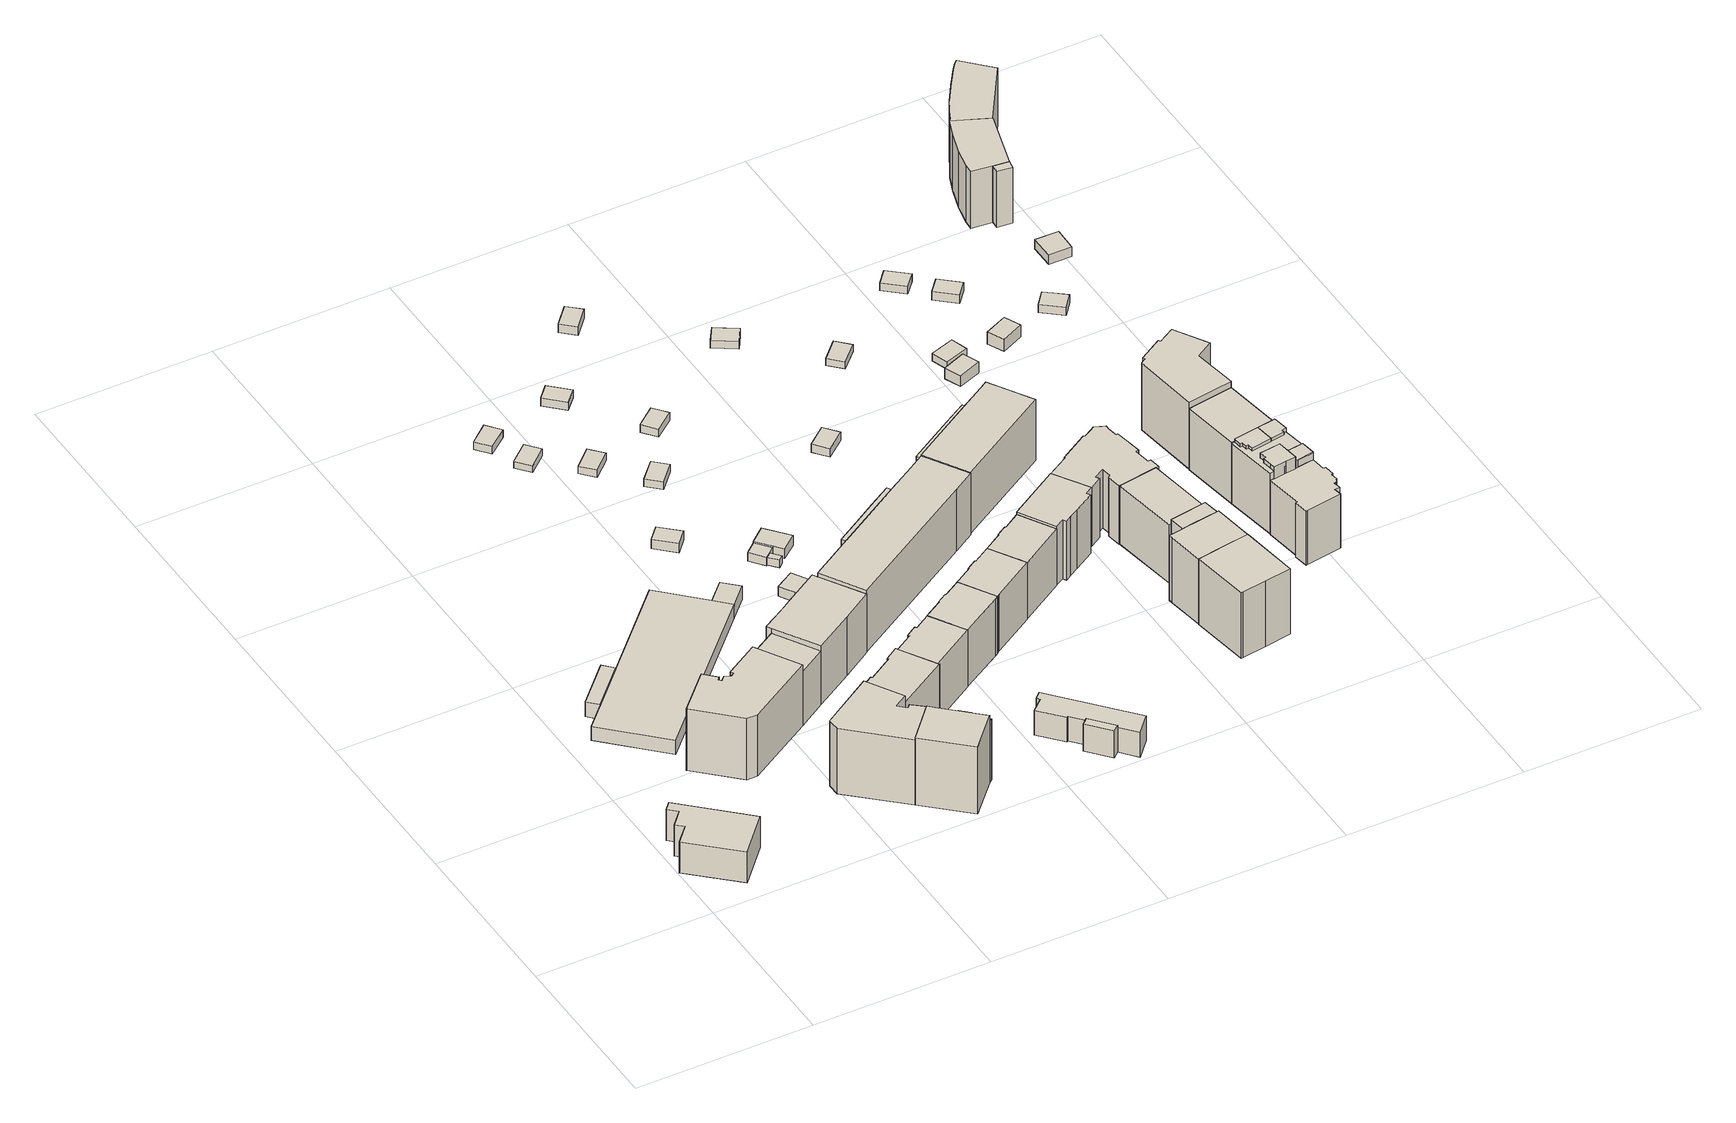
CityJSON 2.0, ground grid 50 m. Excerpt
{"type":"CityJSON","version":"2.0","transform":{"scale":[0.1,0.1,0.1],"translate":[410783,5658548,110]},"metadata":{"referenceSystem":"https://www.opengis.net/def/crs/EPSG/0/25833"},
"CityObjects":{
"building1":{"type":"Building","attributes":{"Dachtyp_tdc":"tdcPolyFlatRoof","Gemeindeschluessel":14612000,"Dachneigung":0,"QualitaetDacherkennung":70,"Geometrietyp2DReferenz":"3000","measuredHeight":9.87,"function":"31001_9998","roofType":"1000"},"geometry":[{"type":"Solid","lod":"1","boundaries":[[[[0,1,2,3,4,5,6,7]],[[8,9,10,11,12,13,14,15]],[[7,9,8,0]],[[6,10,9,7]],[[5,11,10,6]],[[4,12,11,5]],[[3,13,12,4]],[[2,14,13,3]],[[1,15,14,2]],[[0,8,15,1]]]]}]},
"building2":{"type":"Building","attributes":{"Dachtyp_tdc":"tdcFreeFormRoof","Gemeindeschluessel":14612000,"Dachneigung":15.34,"QualitaetDacherkennung":13,"Geometrietyp2DReferenz":"3000","measuredHeight":22.28,"function":"31001_9998","roofType":"5000"},"geometry":[{"type":"Solid","lod":"1","boundaries":[[[[16,17,18,19,20,21,22,23,24,25,26,27,28,29]],[[30,31,32,33,34,35,36,37,38,39,40,41,42,43]],[[29,31,30,16]],[[28,32,31,29]],[[27,33,32,28]],[[26,34,33,27]],[[25,35,34,26]],[[24,36,35,25]],[[23,37,36,24]],[[22,38,37,23]],[[21,39,38,22]],[[20,40,39,21]],[[19,41,40,20]],[[18,42,41,19]],[[17,43,42,18]],[[16,30,43,17]]]]}]},
"building3":{"type":"Building","attributes":{"Gemeindeschluessel":14612000,"Geometrietyp2DReferenz":"3000","function":"31001_2000","roofType":"9999"},"children":["building3-1","building3-2","building3-3"]},
"building3-1":{"type":"BuildingPart","attributes":{"Dachtyp_tdc":"tdcPolyFlatRoof","Dachneigung":0,"QualitaetDacherkennung":74,"Geometrietyp2DReferenz":"3000","measuredHeight":4.18,"roofType":"1000"},"parents":["building3"],"geometry":[{"type":"Solid","lod":"1","boundaries":[[[[44,45,46,47]],[[48,49,50,51]],[[47,49,48,44]],[[46,50,49,47]],[[45,51,50,46]],[[44,48,51,45]]]]}]},
"building3-2":{"type":"BuildingPart","attributes":{"Dachtyp_tdc":"tdcPolyFlatRoof","Dachneigung":0,"QualitaetDacherkennung":77,"Geometrietyp2DReferenz":"3000","measuredHeight":4.67,"roofType":"1000"},"parents":["building3"],"geometry":[{"type":"Solid","lod":"1","boundaries":[[[[52,53,54,55]],[[56,57,58,59]],[[54,57,56,55]],[[53,58,57,54]],[[52,59,58,53]],[[55,56,59,52]]]]}]},
"building3-3":{"type":"BuildingPart","attributes":{"Dachtyp_tdc":"tdcPolyFlatRoof","Dachneigung":0,"QualitaetDacherkennung":58,"Geometrietyp2DReferenz":"3000","measuredHeight":4.38,"roofType":"1000"},"parents":["building3"],"geometry":[{"type":"Solid","lod":"1","boundaries":[[[[60,61,62,63,64,65,66]],[[59,67,48,51,68,69,56]],[[66,59,56,60]],[[65,67,59,66]],[[64,48,67,65]],[[63,51,48,64]],[[62,68,51,63]],[[61,69,68,62]],[[60,56,69,61]]]]}]},
"building4":{"type":"Building","attributes":{"Dachtyp_tdc":"tdcFreeFormRoof","Gemeindeschluessel":14612000,"Dachneigung":32.8,"QualitaetDacherkennung":20,"Geometrietyp2DReferenz":"3000","measuredHeight":23.23,"function":"31001_9998","roofType":"5000"},"geometry":[{"type":"Solid","lod":"1","boundaries":[[[[70,71,72,73,74,75,76,77,78,79,80]],[[81,82,83,84,85,86,87,88,89,90,91]],[[80,82,81,70]],[[79,83,82,80]],[[78,84,83,79]],[[77,85,84,78]],[[76,86,85,77]],[[75,87,86,76]],[[74,88,87,75]],[[73,89,88,74]],[[72,90,89,73]],[[71,91,90,72]],[[70,81,91,71]]]]}]},
"building5":{"type":"Building","attributes":{"Gemeindeschluessel":14612000,"Geometrietyp2DReferenz":"3000","function":"31001_9998","roofType":"9999"},"children":["building5-1","building5-2"]},
"building5-1":{"type":"BuildingPart","attributes":{"Dachtyp_tdc":"tdcPolyFlatRoof","Dachneigung":0,"QualitaetDacherkennung":23,"Geometrietyp2DReferenz":"3000","measuredHeight":19.33,"roofType":"1000"},"parents":["building5"],"geometry":[{"type":"Solid","lod":"1","boundaries":[[[[92,93,94,95,96,97,98,99,100,101]],[[102,103,104,105,106,107,108,109,110,111]],[[101,103,102,92]],[[100,104,103,101]],[[99,105,104,100]],[[98,106,105,99]],[[97,107,106,98]],[[96,108,107,97]],[[95,109,108,96]],[[94,110,109,95]],[[93,111,110,94]],[[92,102,111,93]]]]}]},
"building5-2":{"type":"BuildingPart","attributes":{"Dachtyp_tdc":"tdcPolyFlatRoof","Dachneigung":0,"QualitaetDacherkennung":52,"Geometrietyp2DReferenz":"3000","measuredHeight":21.29,"roofType":"1000"},"parents":["building5"],"geometry":[{"type":"Solid","lod":"1","boundaries":[[[[112,113,114,115,116]],[[87,103,102,117,88]],[[116,103,87,112]],[[115,102,103,116]],[[114,117,102,115]],[[113,88,117,114]],[[112,87,88,113]]]]}]},
"building6":{"type":"Building","attributes":{"Gemeindeschluessel":14612000,"Geometrietyp2DReferenz":"3000","function":"31001_9998","roofType":"9999"},"children":["building6-1","building6-2","building6-3"]},
"building6-1":{"type":"BuildingPart","attributes":{"Dachtyp_tdc":"tdcGableRoof","Dachneigung":14.26,"QualitaetDacherkennung":15,"Geometrietyp2DReferenz":"3000","measuredHeight":20.09,"roofType":"3100"},"parents":["building6"],"geometry":[{"type":"Solid","lod":"1","boundaries":[[[[118,119,120,121,122,123,124,125,126,127]],[[128,129,130,131,132,133,134,135,136,137]],[[127,129,128,118]],[[126,130,129,127]],[[125,131,130,126]],[[124,132,131,125]],[[123,133,132,124]],[[122,134,133,123]],[[121,135,134,122]],[[120,136,135,121]],[[119,137,136,120]],[[118,128,137,119]]]]}]},
"building6-2":{"type":"BuildingPart","attributes":{"Dachtyp_tdc":"tdcGableRoof","Dachneigung":21.34,"QualitaetDacherkennung":77,"Geometrietyp2DReferenz":"3000","measuredHeight":18.51,"roofType":"3100"},"parents":["building6"],"geometry":[{"type":"Solid","lod":"1","boundaries":[[[[138,139,140,141]],[[136,142,143,137]],[[141,142,136,138]],[[140,143,142,141]],[[139,137,143,140]],[[138,136,137,139]]]]}]},
"building6-3":{"type":"BuildingPart","attributes":{"Dachtyp_tdc":"tdcPolyFlatRoof","Dachneigung":5.71,"QualitaetDacherkennung":71,"Geometrietyp2DReferenz":"3000","measuredHeight":3.97,"roofType":"2100"},"parents":["building6"],"geometry":[{"type":"Solid","lod":"1","boundaries":[[[[144,145,146,147]],[[129,148,149,131]],[[146,148,129,147]],[[145,149,148,146]],[[144,131,149,145]],[[147,129,131,144]]]]}]},
"building7":{"type":"Building","attributes":{"Dachtyp_tdc":"tdcGableAndHippedGRoof","Gemeindeschluessel":14612000,"Dachneigung":34.63,"QualitaetDacherkennung":88,"Geometrietyp2DReferenz":"3000","measuredHeight":20.57,"function":"31001_9998","roofType":"9999"},"geometry":[{"type":"Solid","lod":"1","boundaries":[[[[150,151,152,153,154,155,156,157,158,159,160,161,162,163]],[[164,165,166,167,168,169,170,171,172,173,174,175,176,177]],[[163,165,164,150]],[[162,166,165,163]],[[161,167,166,162]],[[160,168,167,161]],[[159,169,168,160]],[[158,170,169,159]],[[157,171,170,158]],[[156,172,171,157]],[[155,173,172,156]],[[154,174,173,155]],[[153,175,174,154]],[[152,176,175,153]],[[151,177,176,152]],[[150,164,177,151]]]]}]},
"building8":{"type":"Building","attributes":{"Dachtyp_tdc":"tdcGableRoof","Gemeindeschluessel":14612000,"Dachneigung":13.39,"QualitaetDacherkennung":84,"Geometrietyp2DReferenz":"3000","measuredHeight":2.83,"function":"31001_9998","roofType":"3100"},"geometry":[{"type":"Solid","lod":"1","boundaries":[[[[178,179,180,181]],[[182,183,184,185]],[[181,183,182,178]],[[180,184,183,181]],[[179,185,184,180]],[[178,182,185,179]]]]}]},
"building9":{"type":"Building","attributes":{"Dachtyp_tdc":"tdcGableRoof","Gemeindeschluessel":14612000,"Dachneigung":25.3,"QualitaetDacherkennung":60,"Geometrietyp2DReferenz":"3000","measuredHeight":2.91,"function":"31001_9998","roofType":"3100"},"geometry":[{"type":"Solid","lod":"1","boundaries":[[[[186,187,188,189]],[[190,191,192,193]],[[189,191,190,186]],[[188,192,191,189]],[[187,193,192,188]],[[186,190,193,187]]]]}]},
"building10":{"type":"Building","attributes":{"Dachtyp_tdc":"tdcPolyFlatRoof","Gemeindeschluessel":14612000,"Dachneigung":0,"QualitaetDacherkennung":73,"Geometrietyp2DReferenz":"3000","measuredHeight":2.92,"function":"31001_9998","roofType":"1000"},"geometry":[{"type":"Solid","lod":"1","boundaries":[[[[194,195,196,197]],[[198,199,200,201]],[[197,199,198,194]],[[196,200,199,197]],[[195,201,200,196]],[[194,198,201,195]]]]}]},
"building11":{"type":"Building","attributes":{"Dachtyp_tdc":"tdcGableRoof","Gemeindeschluessel":14612000,"Dachneigung":35.06,"QualitaetDacherkennung":88,"Geometrietyp2DReferenz":"3000","measuredHeight":20.25,"function":"31001_9998","roofType":"3100"},"geometry":[{"type":"Solid","lod":"1","boundaries":[[[[202,203,204,205,206,207,208,209,210,211]],[[212,213,214,215,216,217,218,219,220,221]],[[211,213,212,202]],[[210,214,213,211]],[[209,215,214,210]],[[208,216,215,209]],[[207,217,216,208]],[[206,218,217,207]],[[205,219,218,206]],[[204,220,219,205]],[[203,221,220,204]],[[202,212,221,203]]]]}]},
"building12":{"type":"Building","attributes":{"Dachtyp_tdc":"tdcPolyFlatRoof","Gemeindeschluessel":14612000,"Dachneigung":0,"QualitaetDacherkennung":84,"Geometrietyp2DReferenz":"3000","measuredHeight":3.02,"function":"31001_9998","roofType":"1000"},"geometry":[{"type":"Solid","lod":"1","boundaries":[[[[222,223,224,225]],[[226,227,228,229]],[[225,227,226,222]],[[224,228,227,225]],[[223,229,228,224]],[[222,226,229,223]]]]}]},
"building13":{"type":"Building","attributes":{"Dachtyp_tdc":"tdcPolyFlatRoof","Gemeindeschluessel":14612000,"Dachneigung":3.73,"QualitaetDacherkennung":67,"Geometrietyp2DReferenz":"3000","measuredHeight":2.47,"function":"31001_9998","roofType":"2100"},"geometry":[{"type":"Solid","lod":"1","boundaries":[[[[230,231,232,233]],[[234,235,236,237]],[[233,235,234,230]],[[232,236,235,233]],[[231,237,236,232]],[[230,234,237,231]]]]}]},
"building14":{"type":"Building","attributes":{"Dachtyp_tdc":"tdcPolyFlatRoof","Gemeindeschluessel":14612000,"Dachneigung":5.28,"QualitaetDacherkennung":80,"Geometrietyp2DReferenz":"3000","measuredHeight":2.87,"function":"31001_9998","roofType":"2100"},"geometry":[{"type":"Solid","lod":"1","boundaries":[[[[238,239,240,241,242]],[[243,244,245,246,247]],[[242,244,243,238]],[[241,245,244,242]],[[240,246,245,241]],[[239,247,246,240]],[[238,243,247,239]]]]}]},
"building15":{"type":"Building","attributes":{"Dachtyp_tdc":"tdcPolyFlatRoof","Gemeindeschluessel":14612000,"Dachneigung":4.21,"QualitaetDacherkennung":59,"Geometrietyp2DReferenz":"3000","measuredHeight":2.43,"function":"31001_9998","roofType":"2100"},"geometry":[{"type":"Solid","lod":"1","boundaries":[[[[248,240,239,249]],[[250,251,252,253]],[[249,251,250,248]],[[239,252,251,249]],[[240,253,252,239]],[[248,250,253,240]]]]}]},
"building16":{"type":"Building","attributes":{"Dachtyp_tdc":"tdcGableRoof","Gemeindeschluessel":14612000,"Dachneigung":16.15,"QualitaetDacherkennung":50,"Geometrietyp2DReferenz":"3000","measuredHeight":2.84,"function":"31001_9998","roofType":"3100"},"geometry":[{"type":"Solid","lod":"1","boundaries":[[[[254,255,256,257]],[[258,259,260,261]],[[257,259,258,254]],[[256,260,259,257]],[[255,261,260,256]],[[254,258,261,255]]]]}]},
"building17":{"type":"Building","attributes":{"Dachtyp_tdc":"tdcPolyFlatRoof","Gemeindeschluessel":14612000,"Dachneigung":3.56,"QualitaetDacherkennung":83,"Geometrietyp2DReferenz":"3000","measuredHeight":3.26,"function":"31001_9998","roofType":"2100"},"geometry":[{"type":"Solid","lod":"1","boundaries":[[[[262,263,264,265,266]],[[267,268,269,270,271]],[[266,268,267,262]],[[265,269,268,266]],[[264,270,269,265]],[[263,271,270,264]],[[262,267,271,263]]]]}]},
"building18":{"type":"Building","attributes":{"Dachtyp_tdc":"tdcGableRoof","Gemeindeschluessel":14612000,"Dachneigung":34.97,"QualitaetDacherkennung":86,"Geometrietyp2DReferenz":"3000","measuredHeight":20.15,"function":"31001_9998","roofType":"3100"},"geometry":[{"type":"Solid","lod":"1","boundaries":[[[[272,273,274,275,276,277,278,279,280,281,282,283]],[[284,285,286,287,288,289,290,291,292,293,294,295]],[[283,285,284,272]],[[282,286,285,283]],[[281,287,286,282]],[[280,288,287,281]],[[279,289,288,280]],[[278,290,289,279]],[[277,291,290,278]],[[276,292,291,277]],[[275,293,292,276]],[[274,294,293,275]],[[273,295,294,274]],[[272,284,295,273]]]]}]},
"building19":{"type":"Building","attributes":{"Gemeindeschluessel":14612000,"Geometrietyp2DReferenz":"3000","function":"31001_9998","roofType":"9999"},"children":["building19-1","building19-2"]},
"building19-1":{"type":"BuildingPart","attributes":{"Dachtyp_tdc":"tdcFreeFormRoof","Dachneigung":53.95,"QualitaetDacherkennung":17,"Geometrietyp2DReferenz":"3000","measuredHeight":9.34,"roofType":"5000"},"parents":["building19"],"geometry":[{"type":"Solid","lod":"1","boundaries":[[[[296,297,298,299]],[[300,301,302,303]],[[299,300,303,296]],[[298,301,300,299]],[[297,302,301,298]],[[296,303,302,297]]]]}]},
"building19-2":{"type":"BuildingPart","attributes":{"Dachtyp_tdc":"tdcPolyFlatRoof","Dachneigung":2.68,"QualitaetDacherkennung":71,"Geometrietyp2DReferenz":"3000","measuredHeight":8.02,"roofType":"2100"},"parents":["building19"],"geometry":[{"type":"Solid","lod":"1","boundaries":[[[[304,305,306,307,308,309,310,311,312,313]],[[302,314,315,316,317,318,319,320,321,303]],[[313,302,303,304]],[[312,314,302,313]],[[311,315,314,312]],[[310,316,315,311]],[[309,317,316,310]],[[308,318,317,309]],[[307,319,318,308]],[[306,320,319,307]],[[305,321,320,306]],[[304,303,321,305]]]]}]},
"building20":{"type":"Building","attributes":{"Dachtyp_tdc":"tdcHipAndGableRoof","Gemeindeschluessel":14612000,"Dachneigung":18.66,"QualitaetDacherkennung":67,"Geometrietyp2DReferenz":"3000","measuredHeight":2.98,"function":"31001_9998","roofType":"5000"},"geometry":[{"type":"Solid","lod":"1","boundaries":[[[[322,323,324,325]],[[326,327,328,329]],[[325,327,326,322]],[[324,328,327,325]],[[323,329,328,324]],[[322,326,329,323]]]]}]},
"building21":{"type":"Building","attributes":{"Gemeindeschluessel":14612000,"Geometrietyp2DReferenz":"3000","function":"31001_9998","roofType":"9999"},"children":["building21-1","building21-2","building21-3"]},
"building21-1":{"type":"BuildingPart","attributes":{"Dachtyp_tdc":"tdcFreeFormRoof","Dachneigung":66.31,"QualitaetDacherkennung":19,"Geometrietyp2DReferenz":"3000","measuredHeight":20.06,"roofType":"5000"},"parents":["building21"],"geometry":[{"type":"Solid","lod":"1","boundaries":[[[[330,331,332,333,334,335,336]],[[337,338,339,340,341,342,343]],[[335,338,337,336]],[[334,339,338,335]],[[333,340,339,334]],[[332,341,340,333]],[[331,342,341,332]],[[330,343,342,331]],[[336,337,343,330]]]]}]},
"building21-2":{"type":"BuildingPart","attributes":{"Dachtyp_tdc":"tdcHipRoof","Dachneigung":10.03,"QualitaetDacherkennung":51,"Geometrietyp2DReferenz":"3000","measuredHeight":20.2,"roofType":"3200"},"parents":["building21"],"geometry":[{"type":"Solid","lod":"1","boundaries":[[[[344,345,346,347,348,349,350,351,352]],[[341,353,354,355,356,357,358,359,342]],[[352,341,342,344]],[[351,353,341,352]],[[350,354,353,351]],[[349,355,354,350]],[[348,356,355,349]],[[347,357,356,348]],[[346,358,357,347]],[[345,359,358,346]],[[344,342,359,345]]]]}]},
"building21-3":{"type":"BuildingPart","attributes":{"Dachtyp_tdc":"tdcPolyFlatRoof","Dachneigung":6.22,"QualitaetDacherkennung":66,"Geometrietyp2DReferenz":"3000","measuredHeight":4.12,"roofType":"2100"},"parents":["building21"],"geometry":[{"type":"Solid","lod":"1","boundaries":[[[[360,361,362,363]],[[364,338,337,365]],[[363,338,364,360]],[[362,337,338,363]],[[361,365,337,362]],[[360,364,365,361]]]]}]},
"building22":{"type":"Building","attributes":{"Dachtyp_tdc":"tdcGableRoof","Gemeindeschluessel":14612000,"Dachneigung":17.95,"QualitaetDacherkennung":85,"Geometrietyp2DReferenz":"3000","measuredHeight":2.92,"function":"31001_9998","roofType":"3100"},"geometry":[{"type":"Solid","lod":"1","boundaries":[[[[366,367,368,369]],[[370,371,372,373]],[[369,371,370,366]],[[368,372,371,369]],[[367,373,372,368]],[[366,370,373,367]]]]}]},
"building23":{"type":"Building","attributes":{"Dachtyp_tdc":"tdcFreeFormRoof","Gemeindeschluessel":14612000,"Dachneigung":34.5,"QualitaetDacherkennung":88,"Geometrietyp2DReferenz":"3000","measuredHeight":20.01,"function":"31001_9998","roofType":"5000"},"geometry":[{"type":"Solid","lod":"1","boundaries":[[[[278,374,375,376,377,378,379,380,381,280]],[[382,383,384,385,386,387,388,389,390,391]],[[280,383,382,278]],[[381,384,383,280]],[[380,385,384,381]],[[379,386,385,380]],[[378,387,386,379]],[[377,388,387,378]],[[376,389,388,377]],[[375,390,389,376]],[[374,391,390,375]],[[278,382,391,374]]]]}]},
"building24":{"type":"Building","attributes":{"Dachtyp_tdc":"tdcPolyFlatRoof","Gemeindeschluessel":14612000,"Dachneigung":0,"QualitaetDacherkennung":79,"Geometrietyp2DReferenz":"3000","measuredHeight":2.67,"function":"31001_9998","roofType":"1000"},"geometry":[{"type":"Solid","lod":"1","boundaries":[[[[392,393,394,395]],[[396,397,398,399]],[[395,397,396,392]],[[394,398,397,395]],[[393,399,398,394]],[[392,396,399,393]]]]}]},
"building25":{"type":"Building","attributes":{"Dachtyp_tdc":"tdcFreeFormRoof","Gemeindeschluessel":14612000,"Dachneigung":35.28,"QualitaetDacherkennung":87,"Geometrietyp2DReferenz":"3000","measuredHeight":19.95,"function":"31001_9998","roofType":"5000"},"geometry":[{"type":"Solid","lod":"1","boundaries":[[[[400,401,402,403,404,376,405,406]],[[407,408,409,410,411,412,413,414]],[[406,408,407,400]],[[405,409,408,406]],[[376,410,409,405]],[[404,411,410,376]],[[403,412,411,404]],[[402,413,412,403]],[[401,414,413,402]],[[400,407,414,401]]]]}]},
"building26":{"type":"Building","attributes":{"Dachtyp_tdc":"tdcGableRoof","Gemeindeschluessel":14612000,"Dachneigung":10.3,"QualitaetDacherkennung":74,"Geometrietyp2DReferenz":"3000","measuredHeight":2.85,"function":"31001_9998","roofType":"3100"},"geometry":[{"type":"Solid","lod":"1","boundaries":[[[[415,416,417,418]],[[419,420,421,422]],[[418,420,419,415]],[[417,421,420,418]],[[416,422,421,417]],[[415,419,422,416]]]]}]},
"building27":{"type":"Building","attributes":{"Dachtyp_tdc":"tdcFreeFormRoof","Gemeindeschluessel":14612000,"Dachneigung":31.75,"QualitaetDacherkennung":59,"Geometrietyp2DReferenz":"3000","measuredHeight":20.46,"function":"31001_9998","roofType":"5000"},"geometry":[{"type":"Solid","lod":"1","boundaries":[[[[423,424,425,426,427,428,429,430,431,432]],[[433,434,435,436,437,438,439,440,441,442]],[[432,434,433,423]],[[431,435,434,432]],[[430,436,435,431]],[[429,437,436,430]],[[428,438,437,429]],[[427,439,438,428]],[[426,440,439,427]],[[425,441,440,426]],[[424,442,441,425]],[[423,433,442,424]]]]}]},
"building28":{"type":"Building","attributes":{"Dachtyp_tdc":"tdcPolyFlatRoof","Gemeindeschluessel":14612000,"Dachneigung":0,"QualitaetDacherkennung":79,"Geometrietyp2DReferenz":"3000","measuredHeight":2.42,"function":"31001_9998","roofType":"1000"},"geometry":[{"type":"Solid","lod":"1","boundaries":[[[[443,444,445,446]],[[447,448,449,450]],[[446,448,447,443]],[[445,449,448,446]],[[444,450,449,445]],[[443,447,450,444]]]]}]},
"building29":{"type":"Building","attributes":{"Gemeindeschluessel":14612000,"Geometrietyp2DReferenz":"3000","function":"31001_9998","roofType":"9999"},"children":["building29-1","building29-2","building29-3"]},
"building29-1":{"type":"BuildingPart","attributes":{"Dachtyp_tdc":"tdcFreeFormRoof","Dachneigung":79.58,"QualitaetDacherkennung":31,"Geometrietyp2DReferenz":"3000","measuredHeight":20.29,"roofType":"5000"},"parents":["building29"],"geometry":[{"type":"Solid","lod":"1","boundaries":[[[[451,452,453,454,455,456]],[[457,458,459,460,461,462]],[[456,457,462,451]],[[455,458,457,456]],[[454,459,458,455]],[[453,460,459,454]],[[452,461,460,453]],[[451,462,461,452]]]]}]},
"building29-2":{"type":"BuildingPart","attributes":{"Dachtyp_tdc":"tdcPolyFlatRoof","Dachneigung":6.51,"QualitaetDacherkennung":68,"Geometrietyp2DReferenz":"3000","measuredHeight":3.96,"roofType":"2100"},"parents":["building29"],"geometry":[{"type":"Solid","lod":"1","boundaries":[[[[463,464,465,466]],[[467,457,462,468]],[[466,457,467,463]],[[465,462,457,466]],[[464,468,462,465]],[[463,467,468,464]]]]}]},
"building29-3":{"type":"BuildingPart","attributes":{"Dachtyp_tdc":"tdcGableRoof","Dachneigung":10,"QualitaetDacherkennung":78,"Geometrietyp2DReferenz":"3000","measuredHeight":20.02,"roofType":"3100"},"parents":["building29"],"geometry":[{"type":"Solid","lod":"1","boundaries":[[[[469,470,471,472,473,474,475,476]],[[459,477,478,479,480,481,482,460]],[[476,477,459,469]],[[475,478,477,476]],[[474,479,478,475]],[[473,480,479,474]],[[472,481,480,473]],[[471,482,481,472]],[[470,460,482,471]],[[469,459,460,470]]]]}]},
"building30":{"type":"Building","attributes":{"Dachtyp_tdc":"tdcGableRoof","Gemeindeschluessel":14612000,"Dachneigung":34.01,"QualitaetDacherkennung":74,"Geometrietyp2DReferenz":"3000","measuredHeight":23.32,"function":"31001_9998","roofType":"3100"},"geometry":[{"type":"Solid","lod":"1","boundaries":[[[[483,484,485,486,487,488,489,490]],[[491,492,493,494,495,496,497,498]],[[490,492,491,483]],[[489,493,492,490]],[[488,494,493,489]],[[487,495,494,488]],[[486,496,495,487]],[[485,497,496,486]],[[484,498,497,485]],[[483,491,498,484]]]]}]},
"building31":{"type":"Building","attributes":{"Gemeindeschluessel":14612000,"Geometrietyp2DReferenz":"3000","function":"31001_9998","roofType":"9999"},"children":["building31-1","building31-2"]},
"building31-1":{"type":"BuildingPart","attributes":{"Dachtyp_tdc":"tdcGableRoof","Dachneigung":35.27,"QualitaetDacherkennung":71,"Geometrietyp2DReferenz":"3000","measuredHeight":23.28,"roofType":"3100"},"parents":["building31"],"geometry":[{"type":"Solid","lod":"1","boundaries":[[[[499,500,501,502,503,504,505,506,507,508]],[[509,510,511,512,513,514,515,516,517,518]],[[508,510,509,499]],[[507,511,510,508]],[[506,512,511,507]],[[505,513,512,506]],[[504,514,513,505]],[[503,515,514,504]],[[502,516,515,503]],[[501,517,516,502]],[[500,518,517,501]],[[499,509,518,500]]]]}]},
"building31-2":{"type":"BuildingPart","attributes":{"Dachtyp_tdc":"tdcGableRoof","Dachneigung":34.02,"QualitaetDacherkennung":64,"Geometrietyp2DReferenz":"3000","measuredHeight":21.61,"roofType":"3100"},"parents":["building31"],"geometry":[{"type":"Solid","lod":"1","boundaries":[[[[519,520,521,522,523,524,525]],[[526,527,528,517,515,529,530]],[[525,527,526,519]],[[524,528,527,525]],[[523,517,528,524]],[[522,515,517,523]],[[521,529,515,522]],[[520,530,529,521]],[[519,526,530,520]]]]}]},
"building32":{"type":"Building","attributes":{"Dachtyp_tdc":"tdcFreeFormRoof","Gemeindeschluessel":14612000,"Dachneigung":10.43,"QualitaetDacherkennung":13,"Geometrietyp2DReferenz":"3000","measuredHeight":20.08,"function":"31001_9998","roofType":"5000"},"geometry":[{"type":"Solid","lod":"1","boundaries":[[[[531,532,533,534,535,536,537,538,539,540,541,542,543,544,545,546,547,548,549,550,551,552,553,554,555]],[[556,557,558,559,560,561,562,563,564,565,566,567,568,569,570,571,572,573,574,575,576,577,578,579,580]],[[555,557,556,531]],[[554,558,557,555]],[[553,559,558,554]],[[552,560,559,553]],[[551,561,560,552]],[[550,562,561,551]],[[549,563,562,550]],[[548,564,563,549]],[[547,565,564,548]],[[546,566,565,547]],[[545,567,566,546]],[[544,568,567,545]],[[543,569,568,544]],[[542,570,569,543]],[[541,571,570,542]],[[540,572,571,541]],[[539,573,572,540]],[[538,574,573,539]],[[537,575,574,538]],[[536,576,575,537]],[[535,577,576,536]],[[534,578,577,535]],[[533,579,578,534]],[[532,580,579,533]],[[531,556,580,532]]]]}]},
"building33":{"type":"Building","attributes":{"Dachtyp_tdc":"tdcFreeFormRoof","Gemeindeschluessel":14612000,"Dachneigung":38.89,"QualitaetDacherkennung":70,"Geometrietyp2DReferenz":"3000","measuredHeight":20.77,"function":"31001_9998","roofType":"5000"},"geometry":[{"type":"Solid","lod":"1","boundaries":[[[[581,582,583,584,585,586]],[[587,588,589,526,530,590]],[[586,588,587,581]],[[585,589,588,586]],[[584,526,589,585]],[[583,530,526,584]],[[582,590,530,583]],[[581,587,590,582]]]]}]},
"building34":{"type":"Building","attributes":{"Dachtyp_tdc":"tdcPolyFlatRoof","Gemeindeschluessel":14612000,"Dachneigung":4.33,"QualitaetDacherkennung":68,"Geometrietyp2DReferenz":"3000","measuredHeight":2.41,"function":"31001_9998","roofType":"2100"},"geometry":[{"type":"Solid","lod":"1","boundaries":[[[[591,592,593,594]],[[595,596,597,598]],[[594,596,595,591]],[[593,597,596,594]],[[592,598,597,593]],[[591,595,598,592]]]]}]},
"building35":{"type":"Building","attributes":{"Dachtyp_tdc":"tdcGableRoof","Gemeindeschluessel":14612000,"Dachneigung":15.72,"QualitaetDacherkennung":69,"Geometrietyp2DReferenz":"3000","measuredHeight":3.92,"function":"31001_9998","roofType":"3100"},"geometry":[{"type":"Solid","lod":"1","boundaries":[[[[599,600,601,602]],[[603,604,605,606]],[[602,604,603,599]],[[601,605,604,602]],[[600,606,605,601]],[[599,603,606,600]]]]}]},
"building36":{"type":"Building","attributes":{"Dachtyp_tdc":"tdcGableRoof","Gemeindeschluessel":14612000,"Dachneigung":26.49,"QualitaetDacherkennung":63,"Geometrietyp2DReferenz":"3000","measuredHeight":3.07,"function":"31001_9998","roofType":"3100"},"geometry":[{"type":"Solid","lod":"1","boundaries":[[[[607,608,609,610]],[[611,612,613,614]],[[610,612,611,607]],[[609,613,612,610]],[[608,614,613,609]],[[607,611,614,608]]]]}]},
"building37":{"type":"Building","attributes":{"Gemeindeschluessel":14612000,"Dachneigung":59.05,"Dachorientierung":-7.55,"MittlereTraufHoehe":131.48,"QualitaetDacherkennung":62,"ObjektHoehe":21.51,"BodenHoehe":111.49,"Geometrietyp2DReferenz":"3000","AbsoluteHoehe":133,"Dachflaeche":46.75,"measuredHeight":21.51,"function":"31001_9998","roofType":"3100","storeysAboveGround":7},"geometry":[{"type":"Solid","lod":"1","boundaries":[[[[615,616,617,618,619,620,621,622,623,624]],[[625,626,627,628,629,630,631,632,633,634]],[[624,626,625,615]],[[623,627,626,624]],[[622,628,627,623]],[[621,629,628,622]],[[620,630,629,621]],[[619,631,630,620]],[[618,632,631,619]],[[617,633,632,618]],[[616,634,633,617]],[[615,625,634,616]]]]}]},
"building38":{"type":"Building","attributes":{"Dachtyp_tdc":"tdcFreeFormRoof","Gemeindeschluessel":14612000,"Dachneigung":2.25,"QualitaetDacherkennung":70,"Geometrietyp2DReferenz":"3000","measuredHeight":19.94,"function":"31001_9998","roofType":"5000"},"geometry":[{"type":"Solid","lod":"1","boundaries":[[[[635,636,637,638,639,640,641,642,643,644,645,646,647,648,649,650,651,652,653,654,655,656,657,658,659,660,661,662,663,664,665,666,667,668,669,670]],[[671,672,673,674,675,676,677,678,679,680,681,682,683,684,685,686,687,688,689,690,691,692,693,694,695,696,697,698,699,700,701,702,703,704,705,706]],[[670,672,671,635]],[[669,673,672,670]],[[668,674,673,669]],[[667,675,674,668]],[[666,676,675,667]],[[665,677,676,666]],[[664,678,677,665]],[[663,679,678,664]],[[662,680,679,663]],[[661,681,680,662]],[[660,682,681,661]],[[659,683,682,660]],[[658,684,683,659]],[[657,685,684,658]],[[656,686,685,657]],[[655,687,686,656]],[[654,688,687,655]],[[653,689,688,654]],[[652,690,689,653]],[[651,691,690,652]],[[650,692,691,651]],[[649,693,692,650]],[[648,694,693,649]],[[647,695,694,648]],[[646,696,695,647]],[[645,697,696,646]],[[644,698,697,645]],[[643,699,698,644]],[[642,700,699,643]],[[641,701,700,642]],[[640,702,701,641]],[[639,703,702,640]],[[638,704,703,639]],[[637,705,704,638]],[[636,706,705,637]],[[635,671,706,636]]]]}]},
"building39":{"type":"Building","attributes":{"Dachtyp_tdc":"tdcGableRoof","Gemeindeschluessel":14612000,"Dachneigung":13.12,"QualitaetDacherkennung":57,"Geometrietyp2DReferenz":"3000","measuredHeight":2.97,"function":"31001_9998","roofType":"3100"},"geometry":[{"type":"Solid","lod":"1","boundaries":[[[[707,708,709,710]],[[711,712,713,714]],[[710,712,711,707]],[[709,713,712,710]],[[708,714,713,709]],[[707,711,714,708]]]]}]},
"building40":{"type":"Building","attributes":{"Gemeindeschluessel":14612000,"Dachorientierung":0,"MittlereTraufHoehe":131.48,"ObjektHoehe":19.98,"BodenHoehe":111.5,"Geometrietyp2DReferenz":"3000","BezugspunktDach":"2000","AbsoluteHoehe":131.48,"Dachflaeche":35.27,"measuredHeight":19.98,"function":"31001_9998","storeysAboveGround":7},"geometry":[{"type":"Solid","lod":"1","boundaries":[[[[715,716,717,718,719,720,721,722]],[[723,724,725,726,727,728,729,730]],[[722,724,723,715]],[[721,725,724,722]],[[720,726,725,721]],[[719,727,726,720]],[[718,728,727,719]],[[717,729,728,718]],[[716,730,729,717]],[[715,723,730,716]]]]}]},
"building41":{"type":"Building","attributes":{"Dachtyp_tdc":"tdcGableRoof","Gemeindeschluessel":14612000,"Dachneigung":36.57,"QualitaetDacherkennung":59,"Geometrietyp2DReferenz":"3000","measuredHeight":21.55,"function":"31001_9998","roofType":"3100"},"geometry":[{"type":"Solid","lod":"1","boundaries":[[[[731,732,733,734]],[[735,736,737,738]],[[734,736,735,731]],[[733,737,736,734]],[[732,738,737,733]],[[731,735,738,732]]]]}]},
"building42":{"type":"Building","attributes":{"Dachtyp_tdc":"tdcGableRoof","Gemeindeschluessel":14612000,"Dachneigung":15.12,"QualitaetDacherkennung":71,"Geometrietyp2DReferenz":"3000","measuredHeight":4.23,"function":"31001_9998","roofType":"3100"},"geometry":[{"type":"Solid","lod":"1","boundaries":[[[[739,740,741,742]],[[743,744,745,746]],[[742,744,743,739]],[[741,745,744,742]],[[740,746,745,741]],[[739,743,746,740]]]]}]},
"building43":{"type":"Building","attributes":{"Dachtyp_tdc":"tdcGableRoof","Gemeindeschluessel":14612000,"Dachneigung":31.72,"QualitaetDacherkennung":84,"Geometrietyp2DReferenz":"3000","measuredHeight":21.46,"function":"31001_9998","roofType":"3100"},"geometry":[{"type":"Solid","lod":"1","boundaries":[[[[747,748,749,750]],[[736,751,752,737]],[[750,751,736,747]],[[749,752,751,750]],[[748,737,752,749]],[[747,736,737,748]]]]}]},
"building44":{"type":"Building","attributes":{"Gemeindeschluessel":14612000,"Dachneigung":60.75,"Dachorientierung":0,"MittlereTraufHoehe":130.77,"QualitaetDacherkennung":91,"ObjektHoehe":20.71,"BodenHoehe":111.59,"Geometrietyp2DReferenz":"3000","AbsoluteHoehe":132.3,"Dachflaeche":27.09,"measuredHeight":20.71,"function":"31001_9998","roofType":"2100","storeysAboveGround":7},"geometry":[{"type":"Solid","lod":"1","boundaries":[[[[753,754,755,756]],[[757,758,759,760]],[[756,758,757,753]],[[755,759,758,756]],[[754,760,759,755]],[[753,757,760,754]]]]}]},
"building45":{"type":"Building","attributes":{"Dachtyp_tdc":"tdcPolyFlatRoof","Gemeindeschluessel":14612000,"Dachneigung":5.63,"QualitaetDacherkennung":66,"Geometrietyp2DReferenz":"3000","measuredHeight":2.95,"function":"31001_9998","roofType":"2100"},"geometry":[{"type":"Solid","lod":"1","boundaries":[[[[761,762,763,764]],[[765,766,767,768]],[[764,766,765,761]],[[763,767,766,764]],[[762,768,767,763]],[[761,765,768,762]]]]}]},
"building46":{"type":"Building","attributes":{"Gemeindeschluessel":14612000,"Dachneigung":90,"Dachorientierung":0,"MittlereTraufHoehe":131.48,"QualitaetDacherkennung":14,"ObjektHoehe":19.91,"BodenHoehe":111.57,"Geometrietyp2DReferenz":"3000","AbsoluteHoehe":131.48,"Dachflaeche":27.72,"measuredHeight":19.91,"function":"31001_9998","roofType":"1000","storeysAboveGround":7},"geometry":[{"type":"Solid","lod":"1","boundaries":[[[[721,769,770,771,772,773,722]],[[774,775,776,777,778,779,780]],[[722,775,774,721]],[[773,776,775,722]],[[772,777,776,773]],[[771,778,777,772]],[[770,779,778,771]],[[769,780,779,770]],[[721,774,780,769]]]]}]},
"building47":{"type":"Building","attributes":{"Dachtyp_tdc":"tdcFreeFormRoof","Gemeindeschluessel":14612000,"Dachneigung":42.97,"QualitaetDacherkennung":63,"Geometrietyp2DReferenz":"3000","measuredHeight":24.22,"function":"31001_9998","roofType":"5000"},"geometry":[{"type":"Solid","lod":"1","boundaries":[[[[781,782,783,784,785,786,787,788,789,790]],[[791,792,793,794,795,796,797,798,799,800]],[[790,792,791,781]],[[789,793,792,790]],[[788,794,793,789]],[[787,795,794,788]],[[786,796,795,787]],[[785,797,796,786]],[[784,798,797,785]],[[783,799,798,784]],[[782,800,799,783]],[[781,791,800,782]]]]}]},
"building48":{"type":"Building","attributes":{"Dachtyp_tdc":"tdcGableRoof","Gemeindeschluessel":14612000,"Dachneigung":16.88,"QualitaetDacherkennung":58,"Geometrietyp2DReferenz":"3000","measuredHeight":3.01,"function":"31001_9998","roofType":"3100"},"geometry":[{"type":"Solid","lod":"1","boundaries":[[[[801,802,803,804]],[[805,806,807,808]],[[804,806,805,801]],[[803,807,806,804]],[[802,808,807,803]],[[801,805,808,802]]]]}]},
"building49":{"type":"Building","attributes":{"Dachtyp_tdc":"tdcPolyFlatRoof","Gemeindeschluessel":14612000,"Dachneigung":0,"QualitaetDacherkennung":16,"Geometrietyp2DReferenz":"3000","measuredHeight":3,"function":"31001_9998","roofType":"1000"},"geometry":[{"type":"Solid","lod":"1","boundaries":[[[[809,810,811,812]],[[813,814,815,816]],[[812,814,813,809]],[[811,815,814,812]],[[810,816,815,811]],[[809,813,816,810]]]]}]},
"building50":{"type":"Building","attributes":{"Dachtyp_tdc":"tdcFreeFormRoof","Gemeindeschluessel":14612000,"Dachneigung":60.89,"QualitaetDacherkennung":8,"Geometrietyp2DReferenz":"3000","measuredHeight":18.7,"function":"31001_9998","roofType":"5000"},"geometry":[{"type":"Solid","lod":"1","boundaries":[[[[817,818,819,820]],[[821,822,823,824]],[[820,822,821,817]],[[819,823,822,820]],[[818,824,823,819]],[[817,821,824,818]]]]}]},
"building51":{"type":"Building","attributes":{"Dachtyp_tdc":"tdcFreeFormRoof","Gemeindeschluessel":14612000,"Dachneigung":31.6,"QualitaetDacherkennung":70,"Geometrietyp2DReferenz":"3000","measuredHeight":19.75,"function":"31001_9998","roofType":"5000"},"geometry":[{"type":"Solid","lod":"1","boundaries":[[[[825,826,827,828,829,830,831,832]],[[833,834,835,836,837,838,839,840]],[[832,834,833,825]],[[831,835,834,832]],[[830,836,835,831]],[[829,837,836,830]],[[828,838,837,829]],[[827,839,838,828]],[[826,840,839,827]],[[825,833,840,826]]]]}]},
"building52":{"type":"Building","attributes":{"Dachtyp_tdc":"tdcFreeFormRoof","Gemeindeschluessel":14612000,"Dachneigung":31.1,"QualitaetDacherkennung":68,"Geometrietyp2DReferenz":"3000","measuredHeight":19.78,"function":"31001_9998","roofType":"5000"},"geometry":[{"type":"Solid","lod":"1","boundaries":[[[[827,826,841,842,843,844,845,846,847]],[[839,848,849,850,851,852,853,854,840]],[[847,848,839,827]],[[846,849,848,847]],[[845,850,849,846]],[[844,851,850,845]],[[843,852,851,844]],[[842,853,852,843]],[[841,854,853,842]],[[826,840,854,841]],[[827,839,840,826]]]]}]}
},
"vertices":[
[5,176,99],[131,61,99],[226,164,99],[57,322,99],[38,301,99],[62,279,99],[26,239,99],[46,221,99],[5,176,1],[46,221,1],[26,239,1],[62,279,1],[38,301,1],[57,322,1],[226,164,1],[131,61,1],
[337,571,198],[344,579,198],[311,611,198],[213,511,198],[215,509,198],[324,406,198],[355,405,198],[546,520,198],[473,641,198],[377,583,198],[382,574,198],[372,568,198],[355,576,198],[343,564,198],[337,571,4],[343,564,4],[355,576,4],[372,568,4],[382,574,4],[377,583,4],[473,641,4],[546,520,4],[355,405,4],[324,406,4],[215,509,4],[213,511,4],[311,611,4],[344,579,4],
[565,1009,45],[606,968,45],[659,1022,45],[617,1062,45],[565,1009,3],[617,1062,3],[659,1022,3],[606,968,3],
[230,893,50],[203,920,50],[100,815,50],[127,788,50],[127,788,3],[100,815,3],[203,920,3],[230,893,3],
[127,788,47],[68,728,47],[221,578,47],[606,968,47],[565,1009,47],[452,1119,47],[230,893,47],[452,1119,3],[221,578,3],[68,728,3],
[698,278,211],[638,378,211],[489,285,211],[490,249,211],[635,117,211],[720,211,211],[724,215,211],[706,230,211],[690,243,211],[681,234,211],[660,255,211],[698,278,5],[660,255,5],[681,234,5],[690,243,5],[706,230,5],[724,215,5],[720,211,5],[635,117,5],[490,249,5],[489,285,5],[638,378,5],
[837,102,198],[846,110,198],[807,147,198],[815,156,198],[791,179,198],[788,176,198],[770,171,198],[763,178,198],[744,195,198],[741,191,198],[837,102,5],[741,191,5],[744,195,5],[763,178,5],[770,171,5],[788,176,5],[791,179,5],[815,156,5],[807,147,5],[846,110,5],
[720,211,218],[635,117,218],[751,11,218],[837,102,218],[741,191,218],[751,11,5],
[546,702,190],[554,689,190],[626,569,190],[737,637,190],[822,690,190],[750,808,190],[742,821,190],[678,782,190],[657,769,190],[610,740,190],[546,702,5],[610,740,5],[657,769,5],[678,782,5],[742,821,5],[750,808,5],[822,690,5],[737,637,5],[626,569,5],[554,689,5],
[626,569,175],[554,689,175],[473,641,175],[546,520,175],[546,520,5],[473,641,5],
[678,782,44],[666,802,44],[598,760,44],[610,740,44],[598,760,5],[666,802,5],
[673,405,190],[636,382,190],[638,378,190],[656,349,190],[682,305,190],[698,278,190],[844,366,190],[841,370,190],[814,415,190],[783,467,190],[780,472,190],[744,449,190],[746,445,190],[675,401,190],[673,405,7],[675,401,7],[746,445,7],[744,449,7],[780,472,7],[783,467,7],[814,415,7],[841,370,7],[844,366,7],[698,278,7],[682,305,7],[656,349,7],[638,378,7],[636,382,7],
[398,1808,32],[453,1852,32],[421,1891,32],[367,1847,32],[398,1808,8],[367,1847,8],[421,1891,8],[453,1852,8],
[417,1735,30],[449,1697,30],[502,1742,30],[470,1780,30],[417,1735,8],[470,1780,8],[502,1742,8],[449,1697,8],
[610,1251,36],[644,1288,36],[592,1336,36],[558,1299,36],[610,1251,7],[558,1299,7],[592,1336,7],[644,1288,7],
[813,418,189],[841,370,189],[970,448,189],[941,495,189],[910,545,189],[865,517,189],[862,522,189],[832,503,189],[835,499,189],[783,467,189],[813,418,9],[783,467,9],[835,499,9],[832,503,9],[862,522,9],[865,517,9],[910,545,9],[941,495,9],[970,448,9],[841,370,9],
[769,932,40],[821,963,40],[790,1014,40],[738,983,40],[769,932,9],[738,983,9],[790,1014,9],[821,963,9],
[596,1687,31],[544,1639,31],[578,1603,31],[630,1650,31],[596,1687,8],[630,1650,8],[578,1603,8],[544,1639,8],
[738,1136,38],[770,1097,38],[785,1109,38],[801,1123,38],[769,1162,38],[738,1136,11],[769,1162,11],[801,1123,11],[785,1109,11],[770,1097,11],
[806,1084,38],[792,1072,38],[806,1084,14],[792,1072,14],[770,1097,14],[785,1109,14],
[660,1516,32],[697,1482,32],[745,1534,32],[708,1568,32],[660,1516,8],[708,1568,8],[745,1534,8],[697,1482,8],
[801,1123,43],[822,1099,43],[865,1134,43],[811,1197,43],[769,1162,43],[801,1123,12],[769,1162,12],[811,1197,12],[865,1134,12],[822,1099,12],
[961,578,190],[962,576,190],[910,545,190],[941,495,190],[970,448,190],[1088,519,190],[1097,525,190],[1068,573,190],[1038,622,190],[1029,616,190],[990,593,190],[989,595,190],[961,578,10],[989,595,10],[990,593,10],[1029,616,10],[1038,622,10],[1068,573,10],[1097,525,10],[1088,519,10],[970,448,10],[941,495,10],[910,545,10],[962,576,10],
[1168,52,90],[1115,113,90],[1097,97,90],[1150,36,90],[1150,36,5],[1097,97,5],[1115,113,5],[1168,52,5],
[1168,52,83],[1207,7,83],[1252,57,83],[1068,265,83],[1050,249,83],[1057,240,83],[1023,210,83],[1080,146,83],[1083,149,83],[1115,113,83],[1083,149,5],[1080,146,5],[1023,210,5],[1057,240,5],[1050,249,5],[1068,265,5],[1252,57,5],[1207,7,5],
[642,1863,35],[677,1899,35],[626,1947,35],[592,1911,35],[642,1863,10],[592,1911,10],[626,1947,10],[677,1899,10],
[866,896,199],[874,884,199],[1069,1003,199],[1066,1009,199],[1062,1016,199],[998,977,199],[930,935,199],[930,935,7],[998,977,7],[1062,1016,7],[1066,1009,7],[1069,1003,7],[874,884,7],[866,896,7],
[874,884,202],[814,847,202],[750,808,202],[822,690,202],[1207,923,202],[1267,960,202],[1194,1079,202],[1134,1042,202],[1069,1003,202],[1134,1042,7],[1194,1079,7],[1267,960,7],[1207,923,7],[822,690,7],[750,808,7],[814,847,7],
[986,996,47],[918,955,47],[930,935,47],[998,977,47],[986,996,7],[918,955,7],
[754,1702,35],[785,1663,35],[840,1706,35],[809,1745,35],[754,1702,10],[809,1745,10],[840,1706,10],[785,1663,10],
[1105,530,190],[1225,603,190],[1166,700,190],[1117,670,190],[1116,672,190],[1088,655,190],[1089,653,190],[1046,627,190],[1097,525,11],[1038,622,11],[1046,627,11],[1089,653,11],[1088,655,11],[1116,672,11],[1117,670,11],[1166,700,11],[1225,603,11],[1105,530,11],
[807,2105,36],[854,2157,36],[817,2191,36],[770,2139,36],[807,2105,9],[770,2139,9],[817,2191,9],[854,2157,9],
[1294,778,190],[1247,749,190],[1245,751,190],[1216,733,190],[1217,731,190],[1226,604,190],[1352,681,190],[1294,778,12],[1352,681,12],[1226,604,12],[1166,700,12],[1217,731,12],[1216,733,12],[1245,751,12],[1247,749,12],
[1078,1422,42],[1109,1383,42],[1164,1427,42],[1132,1466,42],[1078,1422,16],[1132,1466,16],[1164,1427,16],[1109,1383,16],
[1425,711,199],[1484,747,199],[1478,757,199],[1500,770,199],[1439,867,199],[1294,778,199],[1352,681,199],[1376,695,199],[1382,685,199],[1400,697,199],[1425,711,13],[1400,697,13],[1382,685,13],[1376,695,13],[1352,681,13],[1294,778,13],[1439,867,13],[1500,770,13],[1478,757,13],[1484,747,13],
[1124,1864,34],[1151,1907,34],[1092,1944,34],[1065,1902,34],[1124,1864,10],[1065,1902,10],[1092,1944,10],[1151,1907,10],
[1251,1130,195],[1187,1091,195],[1194,1079,195],[1390,1198,195],[1383,1210,195],[1320,1172,195],[1320,1172,12],[1383,1210,12],[1390,1198,12],[1194,1079,12],[1187,1091,12],[1251,1130,12],
[1308,1192,50],[1239,1150,50],[1251,1130,50],[1320,1172,50],[1308,1192,12],[1239,1150,12],
[1390,1198,205],[1194,1079,205],[1227,1025,205],[1267,960,205],[1544,1128,205],[1504,1194,205],[1471,1247,205],[1451,1235,205],[1451,1235,12],[1471,1247,12],[1504,1194,12],[1544,1128,12],[1267,960,12],[1227,1025,12],
[1579,376,221],[1605,210,221],[1612,211,221],[1680,221,221],[1756,233,221],[1731,399,221],[1731,401,221],[1655,389,221],[1579,376,14],[1655,389,14],[1731,401,14],[1731,399,14],[1756,233,14],[1680,221,14],[1612,211,14],[1605,210,14],
[1655,389,220],[1731,401,220],[1714,516,220],[1638,504,220],[1609,500,220],[1609,499,220],[1590,496,220],[1562,492,220],[1563,480,220],[1579,376,220],[1655,389,15],[1579,376,15],[1563,480,15],[1562,492,15],[1590,496,15],[1609,499,15],[1609,500,15],[1638,504,15],[1714,516,15],[1731,401,15],
[1706,568,213],[1601,551,213],[1601,549,213],[1609,500,213],[1714,516,213],[1707,558,213],[1706,565,213],[1706,568,15],[1706,565,15],[1707,558,15],[1601,549,15],[1601,551,15],
[1563,792,198],[1556,785,198],[1563,743,198],[1571,744,198],[1675,760,198],[1684,761,198],[1679,793,198],[1671,792,198],[1664,840,198],[1672,841,198],[1659,921,198],[1653,920,198],[1648,950,198],[1648,961,198],[1620,974,198],[1610,967,198],[1583,952,198],[1581,955,198],[1499,905,198],[1500,903,198],[1439,867,198],[1500,770,198],[1535,791,198],[1529,801,198],[1559,819,198],[1563,792,12],[1559,819,12],[1529,801,12],[1535,791,12],[1500,770,12],[1439,867,12],[1500,903,12],[1499,905,12],[1581,955,12],[1583,952,12],[1610,967,12],[1620,974,12],[1648,961,12],[1648,950,12],[1653,920,12],[1659,921,12],[1672,841,12],[1664,840,12],[1671,792,12],[1679,793,12],[1684,761,12],[1675,760,12],[1571,744,12],[1563,743,12],[1556,785,12],
[1563,743,199],[1594,550,199],[1601,551,199],[1706,568,199],[1675,760,199],[1571,744,199],[1563,743,15],[1571,744,15],[1675,760,15],[1594,550,15],
[1362,1717,33],[1327,1753,33],[1278,1703,33],[1313,1668,33],[1362,1717,11],[1313,1668,11],[1278,1703,11],[1327,1753,11],
[1584,1482,56],[1565,1529,56],[1500,1503,56],[1519,1457,56],[1584,1482,22],[1519,1457,22],[1500,1503,22],[1565,1529,22],
[1509,1582,43],[1525,1535,43],[1591,1556,43],[1576,1604,43],[1509,1582,19],[1576,1604,19],[1591,1556,19],[1525,1535,19],
[1951,602,220],[1981,605,220],[1975,648,220],[1972,669,220],[1943,665,220],[1913,661,220],[1916,640,220],[1911,639,220],[1915,611,220],[1917,597,220],[1951,602,15],[1917,597,15],[1915,611,15],[1911,639,15],[1916,640,15],[1913,661,15],[1943,665,15],[1972,669,15],[1975,648,15],[1981,605,15],
[2040,572,184],[2035,613,184],[2014,610,184],[1923,598,184],[1904,595,184],[1920,489,184],[1915,488,184],[1922,447,184],[1926,448,184],[2028,464,184],[2024,486,184],[2039,488,184],[2035,509,184],[2036,508,184],[2037,508,184],[2038,508,184],[2039,508,184],[2040,509,184],[2041,509,184],[2042,509,184],[2042,510,184],[2043,510,184],[2044,511,184],[2045,512,184],[2045,513,184],[2046,514,184],[2046,515,184],[2046,516,184],[2046,517,184],[2046,518,184],[2046,519,184],[2046,520,184],[2049,520,184],[2046,542,184],[2051,543,184],[2047,572,184],[2040,572,13],[2047,572,13],[2051,543,13],[2046,542,13],[2049,520,13],[2046,520,13],[2046,519,13],[2046,518,13],[2046,517,13],[2046,516,13],[2046,515,13],[2046,514,13],[2045,513,13],[2045,512,13],[2044,511,13],[2043,510,13],[2042,510,13],[2042,509,13],[2041,509,13],[2040,509,13],[2039,508,13],[2038,508,13],[2037,508,13],[2036,508,13],[2035,509,13],[2039,488,13],[2024,486,13],[2028,464,13],[1926,448,13],[1922,447,13],[1915,488,13],[1920,489,13],[1904,595,13],[1923,598,13],[2014,610,13],[2035,613,13],
[1535,1890,36],[1588,1844,36],[1621,1882,36],[1568,1928,36],[1535,1890,12],[1568,1928,12],[1621,1882,12],[1588,1844,12],
[1888,745,215],[1891,722,215],[1897,722,215],[1900,707,215],[1906,708,215],[1909,694,215],[1967,703,215],[1959,756,215],[1888,745,15],[1959,756,15],[1967,703,15],[1909,694,15],[1906,708,15],[1900,707,15],[1897,722,15],[1891,722,15],
[1904,595,206],[2035,613,206],[2008,763,206],[1879,743,206],[1904,595,15],[1879,743,15],[2008,763,15],[2035,613,15],
[1742,1554,59],[1721,1600,59],[1657,1570,59],[1679,1525,59],[1742,1554,21],[1679,1525,21],[1657,1570,21],[1721,1600,21],
[1879,743,209],[2008,763,209],[1982,929,209],[1853,908,209],[1853,908,15],[1982,929,15],
[2035,613,208],[2029,655,208],[1975,648,208],[1981,605,208],[2035,613,16],[1981,605,16],[1975,648,16],[2029,655,16],
[1713,1786,40],[1660,1832,40],[1627,1794,40],[1680,1749,40],[1713,1786,13],[1680,1749,13],[1627,1794,13],[1660,1832,13],
[2007,709,215],[2005,717,215],[2019,719,215],[2012,764,215],[2008,763,215],[1967,703,16],[1959,756,16],[2008,763,16],[2012,764,16],[2019,719,16],[2005,717,16],[2007,709,16],
[1954,1176,229],[1908,1149,229],[1905,1155,229],[1837,1114,229],[1841,1108,229],[1826,1099,229],[1853,908,229],[1982,929,229],[1962,1054,229],[2010,1083,229],[1954,1176,17],[2010,1083,17],[1962,1054,17],[1982,929,17],[1853,908,17],[1826,1099,17],[1841,1108,17],[1837,1114,17],[1905,1155,17],[1908,1149,17],
[1857,1654,47],[1826,1615,47],[1880,1571,47],[1912,1610,47],[1857,1654,21],[1912,1610,21],[1880,1571,21],[1826,1615,21],
[2004,1765,51],[2006,1833,51],[1940,1834,51],[1940,1765,51],[2004,1765,21],[1940,1765,21],[1940,1834,21],[2006,1833,21],
[1903,1979,195],[1901,1956,195],[1944,1951,195],[1947,1974,195],[1903,1979,18],[1947,1974,18],[1944,1951,18],[1901,1956,18],
[1947,1974,196],[1994,2140,196],[1897,2183,196],[1878,2134,196],[1858,2069,196],[1847,2012,196],[1845,1986,196],[1903,1979,196],[1947,1974,16],[1903,1979,16],[1845,1986,16],[1847,2012,16],[1858,2069,16],[1878,2134,16],[1897,2183,16],[1994,2140,16],
[2100,2303,196],[2026,2379,196],[2017,2371,196],[2003,2353,196],[1966,2300,196],[1932,2248,196],[1904,2193,196],[1904,2193,16],[1932,2248,16],[1966,2300,16],[2003,2353,16],[2017,2371,16],[2026,2379,16],[2100,2303,16]
]}
